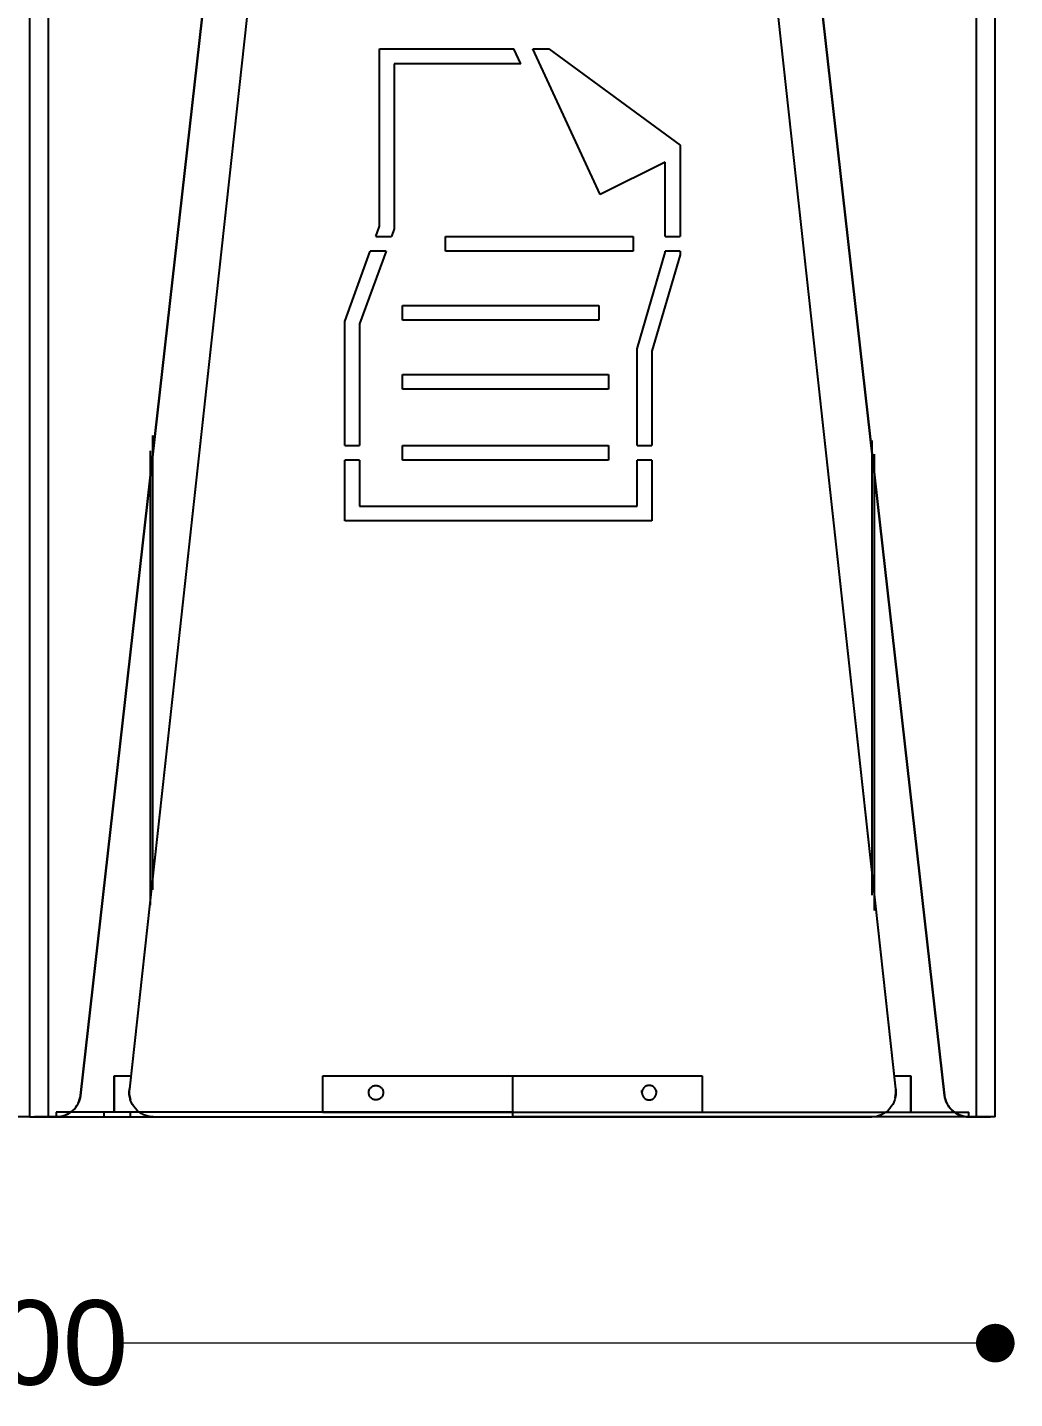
# Model space of a CAD drawing. Header units: millimetres. Extents: x 10366 to 23682, y 24552 to 29690.
# Drawn here: x 12750 to 13159, y 27474 to 28042 of the extents above; entities that cross this region are included whole.
import ezdxf

# ---------------------------------------------------------------- set-up
doc = ezdxf.new("R2010")
doc.units = ezdxf.units.MM
doc.header["$LTSCALE"] = 3
doc.layers.add('DomyÅ›lny', color=7, linetype='Continuous')
doc.styles.get("Standard").update_dxf_attribs({"font": 'arial.ttf'})
doc.dimstyles.new('MATEUSZ', dxfattribs={"dimtxt": 35, "dimasz": 16, "dimexe": 0.18, "dimexo": 0.0625, "dimgap": 0.09, "dimtad": 0, "dimdec": 0, "dimdsep": 46, "dimtxsty": 'Standard', "dimblk": 'DOT', "dimcen": 0.09, "dimse1": 1, "dimse2": 1, "dimadec": 0, "dimazin": 0, "dimtfac": 1, "dimtdec": 0, "dimtofl": 0, "dimtmove": 0, "dimatfit": 3, "dimfxl": 1, "dimtolj": 1, "dimtzin": 0, "dimlwd": 9, "dimlwe": 9, "dimarcsym": 0})

# ---------------------------------------------------------------- blocks, each defined once
blk = doc.blocks.new('_Dot')
at = {"color": 0, "linetype": 'ByBlock', "lineweight": -2}
blk.add_line((-0.5, 0), (-1, 0), dxfattribs=at)
at = {"color": 0, "linetype": 'ByBlock', "const_width": 0.5}
blk.add_lwpolyline([(-0.25, 0, 1), (0.25, 0, 1)], format="xyb", close=True, dxfattribs=at)
blk = doc.blocks.new('*D28')
at = {"color": 0, "lineweight": 9, "transparency": 16777216}
for p, q in [((12366.88, 27496.75), (12712.16, 27496.75)), ((13134.88, 27496.75), (12789.6, 27496.75))]:
    blk.add_line(p, q, dxfattribs=at)
at = {"layer": 'Defpoints', "color": 0, "transparency": 16777216}
for p in [(12350.88, 27590.42), (13150.88, 27590.42), (13150.88, 27496.75)]:
    blk.add_point(p, dxfattribs=at)
at = {"color": 0, "lineweight": 9, "transparency": 16777216, "xscale": 16, "yscale": 16, "zscale": 16, "rotation": 180}
blk.add_blockref('_Dot', (12350.88, 27496.75), dxfattribs=at)
at = {"color": 0, "lineweight": 9, "transparency": 16777216, "xscale": 16, "yscale": 16, "zscale": 16}
blk.add_blockref('_Dot', (13150.88, 27496.75), dxfattribs=at)
at = {"color": 0, "transparency": 16777216, "insert": (12750.88, 27496.75), "char_height": 35, "attachment_point": 5}
blk.add_mtext('\\A1;800', dxfattribs=at)

msp = doc.modelspace()

# ---------------------------------------------------------------- linework, layer by layer
at = {"layer": 'DomyÅ›lny'}
for p, q in [((13150.88, 27590.42), (13150.88, 28364.19)), ((12750.88, 27590.42), (12750.88, 28300.53)), ((12750.88, 27590.42), (12750.88, 28300.53)), ((12758.64, 27590.42), (12758.64, 28299.21)), ((13143.12, 27590.42), (13143.12, 28299.21)), ((13150.88, 27590.42), (13150.88, 28300.53)), ((12864.35, 28261.28), (12792.12, 27602.01)), ((12864.35, 28261.15), (12792.12, 27601.87)), ((13109.64, 27602.01), (13037.41, 28261.28)), ((13109.64, 27601.87), (13037.41, 28261.15)), ((12771.88, 27599.3), (12844.59, 28243.84)), ((12844.55, 28243.5), (12771.88, 27599.3)), ((13129.88, 27599.3), (13057.16, 28243.84)), ((13057.2, 28243.5), (13129.88, 27599.3)), ((12895.7, 27959.21), (12895.7, 28032.63)), ((12895.7, 27959.21), (12895.7, 28032.63)), ((12895.7, 28032.63), (12951.44, 28032.63)), ((12895.7, 28032.63), (12951.44, 28032.63)), ((12954.36, 28026.5), (12951.44, 28032.63)), ((12954.36, 28026.5), (12951.44, 28032.63)), ((12987.17, 27972.31), (12959.33, 28032.63)), ((12959.33, 28032.63), (12965.88, 28032.63)), ((12959.33, 28032.63), (12965.88, 28032.63)), ((12987.17, 27972.31), (12959.33, 28032.63)), ((12965.88, 28032.63), (13020.28, 27992.73)), ((12965.88, 28032.63), (13020.28, 27992.73)), ((12954.36, 28026.5), (12901.82, 28026.5)), ((12954.36, 28026.5), (12901.82, 28026.5)), ((12901.82, 28026.5), (12901.82, 27958.14)), ((12901.82, 28026.5), (12901.82, 27958.14)), ((13020.28, 27992.73), (13020.28, 27955.02)), ((13020.28, 27992.73), (13020.28, 27955.02)), ((13014.15, 27985.8), (12987.17, 27972.31)), ((13014.15, 27985.8), (12987.17, 27972.31)), ((13014.15, 27955.02), (13014.15, 27985.8)), ((13014.15, 27955.02), (13014.15, 27985.8)), ((12894.17, 27955.02), (12895.7, 27959.21)), ((12894.17, 27955.02), (12895.7, 27959.21)), ((12901.82, 27958.14), (12900.69, 27955.02)), ((12901.82, 27958.14), (12900.69, 27955.02)), ((12894.17, 27955.02), (12900.69, 27955.02)), ((12894.17, 27955.02), (12900.69, 27955.02)), ((12923.09, 27948.89), (12923.09, 27955.02)), ((12923.09, 27955.02), (13000.88, 27955.02)), ((12923.09, 27948.89), (12923.09, 27955.02)), ((12923.09, 27955.02), (13000.88, 27955.02)), ((13000.88, 27955.02), (13000.88, 27948.89)), ((13000.88, 27955.02), (13000.88, 27948.89)), ((13014.15, 27955.02), (13020.28, 27955.02)), ((13014.15, 27955.02), (13020.28, 27955.02)), ((12881.4, 27919.82), (12891.95, 27948.89)), ((12881.4, 27919.82), (12891.95, 27948.89)), ((12898.47, 27948.89), (12887.53, 27918.74)), ((12898.47, 27948.89), (12887.53, 27918.74)), ((12898.47, 27948.89), (12891.95, 27948.89)), ((12898.47, 27948.89), (12891.95, 27948.89)), ((13000.88, 27948.89), (12923.09, 27948.89)), ((13000.88, 27948.89), (12923.09, 27948.89)), ((13002.45, 27908.42), (13014.15, 27948.31)), ((13002.45, 27908.42), (13014.15, 27948.31)), ((13020.28, 27947.43), (13008.57, 27907.54)), ((13020.28, 27947.43), (13008.57, 27907.54)), ((13014.15, 27948.31), (13014.15, 27948.89)), ((13020.28, 27948.89), (13014.15, 27948.89)), ((13014.15, 27948.31), (13014.15, 27948.89)), ((13020.28, 27948.89), (13014.15, 27948.89)), ((13020.28, 27948.89), (13020.28, 27947.43)), ((13020.28, 27948.89), (13020.28, 27947.43)), ((12905.28, 27926.43), (12986.58, 27926.43)), ((12905.28, 27920.3), (12905.28, 27926.43)), ((12905.28, 27920.3), (12905.28, 27926.43)), ((12905.28, 27926.43), (12986.58, 27926.43)), ((12986.58, 27926.43), (12986.58, 27920.3)), ((12986.58, 27926.43), (12986.58, 27920.3)), ((12881.4, 27868.48), (12881.4, 27919.82)), ((12881.4, 27868.48), (12881.4, 27919.82)), ((12887.53, 27918.74), (12887.53, 27868.48)), ((12887.53, 27918.74), (12887.53, 27868.48)), ((12986.58, 27920.3), (12905.28, 27920.3)), ((12986.58, 27920.3), (12905.28, 27920.3)), ((13002.45, 27868.48), (13002.45, 27908.42)), ((13002.45, 27868.48), (13002.45, 27908.42)), ((13008.57, 27907.54), (13008.57, 27868.48)), ((13008.57, 27907.54), (13008.57, 27868.48)), ((12905.28, 27897.83), (12990.67, 27897.83)), ((12905.28, 27891.71), (12905.28, 27897.83)), ((12905.28, 27891.71), (12905.28, 27897.83)), ((12905.28, 27897.83), (12990.67, 27897.83)), ((12990.67, 27897.83), (12990.67, 27891.71)), ((12990.67, 27897.83), (12990.67, 27891.71)), ((12990.67, 27891.71), (12905.28, 27891.71)), ((12990.67, 27891.71), (12905.28, 27891.71)), ((12801.88, 27684.4), (12801.88, 27872.62)), ((12800.88, 27678.05), (12800.88, 27866.27)), ((12881.4, 27868.48), (12887.53, 27868.48)), ((12881.4, 27868.48), (12887.53, 27868.48)), ((12905.28, 27868.48), (12990.67, 27868.48)), ((12905.28, 27862.35), (12905.28, 27868.48)), ((12905.28, 27862.35), (12905.28, 27868.48)), ((12905.28, 27868.48), (12990.67, 27868.48)), ((12990.67, 27868.48), (12990.67, 27862.35)), ((12990.67, 27868.48), (12990.67, 27862.35)), ((13002.45, 27868.48), (13008.57, 27868.48)), ((13002.45, 27868.48), (13008.57, 27868.48)), ((13099.88, 27682.28), (13099.88, 27870.5)), ((12881.4, 27837.2), (12881.4, 27862.35)), ((12887.53, 27862.35), (12881.4, 27862.35)), ((12881.4, 27837.2), (12881.4, 27862.35)), ((12887.53, 27862.35), (12881.4, 27862.35)), ((12887.53, 27862.35), (12887.53, 27843.33)), ((12887.53, 27862.35), (12887.53, 27843.33)), ((12990.67, 27862.35), (12905.28, 27862.35)), ((12990.67, 27862.35), (12905.28, 27862.35)), ((13002.45, 27843.33), (13002.45, 27862.35)), ((13008.57, 27862.35), (13002.45, 27862.35)), ((13008.57, 27862.35), (13002.45, 27862.35)), ((13002.45, 27843.33), (13002.45, 27862.35)), ((13008.57, 27862.35), (13008.57, 27837.2)), ((13008.57, 27862.35), (13008.57, 27837.2)), ((13100.88, 27675.94), (13100.88, 27864.86)), ((12887.53, 27843.33), (13002.45, 27843.33)), ((12887.53, 27843.33), (13002.45, 27843.33)), ((13008.57, 27837.2), (12881.4, 27837.2)), ((13008.57, 27837.2), (12881.4, 27837.2)), ((12785.88, 27607.42), (12792.72, 27607.42)), ((12785.88, 27607.42), (12785.88, 27592.42)), ((12785.88, 27592.42), (12785.88, 27607.42)), ((12785.88, 27607.42), (12792.72, 27607.42)), ((12872.26, 27607.39), (12950.88, 27607.39)), ((12872.26, 27592.42), (12872.26, 27607.39)), ((12950.88, 27607.39), (12950.88, 27592.42)), ((12950.88, 27607.39), (13029.5, 27607.39)), ((12950.88, 27607.39), (12950.88, 27592.42)), ((13029.5, 27607.39), (13029.5, 27592.42)), ((13109.03, 27607.42), (13115.88, 27607.42)), ((13109.03, 27607.42), (13115.88, 27607.42)), ((13115.88, 27607.42), (13115.88, 27592.42)), ((13115.88, 27592.42), (13115.88, 27607.42)), ((12792.12, 27601.87), (12792.12, 27602.01)), ((12891.3, 27600.46), (12891.3, 27601.34)), ((13004.46, 27600.46), (13004.46, 27601.34)), ((13010.46, 27600.46), (13010.46, 27601.34)), ((13109.64, 27601.87), (13109.64, 27602.01)), ((12752.88, 27590.42), (12761.85, 27590.42)), ((12761.94, 27590.42), (12758.64, 27590.42)), ((12758.64, 27590.42), (12761.94, 27590.42)), ((12950.88, 27592.42), (12761.85, 27592.42)), ((12761.85, 27592.42), (12761.85, 27590.42)), ((12761.85, 27590.42), (12950.88, 27590.42)), ((12781.51, 27592.42), (12781.51, 27590.42)), ((12792.51, 27592.42), (12792.51, 27590.42)), ((12802.05, 27590.42), (13099.7, 27590.42)), ((12872.26, 27592.42), (12950.88, 27592.42)), ((12950.88, 27592.42), (13029.5, 27592.42)), ((12950.88, 27592.42), (13139.9, 27592.42)), ((12950.88, 27592.42), (12950.88, 27590.42)), ((12950.88, 27592.42), (12950.88, 27590.42)), ((13139.9, 27590.42), (12950.88, 27590.42)), ((13143.12, 27590.42), (13139.81, 27590.42)), ((13139.81, 27590.42), (13143.12, 27590.42)), ((13139.9, 27590.42), (13139.9, 27592.42)), ((13139.9, 27590.42), (13148.88, 27590.42))]:
    msp.add_line(p, q, dxfattribs=at)
for points in [[(12761.94, 27590.42, 0), (12762.88, 27590.47, 0), (12763.81, 27590.6, 0), (12764.71, 27590.82, 0), (12765.59, 27591.11, 0), (12766.44, 27591.49, 0), (12767.24, 27591.94, 0), (12767.99, 27592.46, 0), (12768.69, 27593.04, 0), (12769.33, 27593.68, 0), (12769.91, 27594.38, 0), (12770.42, 27595.12, 0), (12770.86, 27595.9, 0), (12771.23, 27596.71, 0), (12771.52, 27597.56, 0), (12771.74, 27598.41, 0), (12771.88, 27599.3, 0)], [(12771.88, 27599.3, 0), (12771.73, 27598.38, 0), (12771.5, 27597.47, 0), (12771.18, 27596.6, 0), (12770.79, 27595.76, 0), (12770.32, 27594.96, 0), (12769.79, 27594.22, 0), (12769.18, 27593.53, 0), (12768.53, 27592.9, 0), (12767.82, 27592.33, 0), (12767.06, 27591.83, 0), (12766.27, 27591.41, 0), (12765.44, 27591.05, 0), (12764.59, 27590.78, 0), (12763.72, 27590.58, 0), (12762.85, 27590.46, 0), (12761.94, 27590.42, 0)], [(12792.12, 27602.01, 0), (12792.05, 27600.92, 0), (12792.1, 27599.82, 0), (12792.27, 27598.72, 0), (12792.55, 27597.63, 0)], [(12802.05, 27590.42, 0), (12801.02, 27590.48, 0), (12799.99, 27590.64, 0), (12798.96, 27590.93, 0), (12797.97, 27591.32, 0), (12797.02, 27591.82, 0), (12796.13, 27592.42, 0), (12795.32, 27593.1, 0), (12794.6, 27593.86, 0), (12793.95, 27594.69, 0), (12793.38, 27595.59, 0), (12792.9, 27596.57, 0), (12792.52, 27597.59, 0), (12792.25, 27598.66, 0), (12792.1, 27599.74, 0), (12792.05, 27600.81, 0), (12792.12, 27601.87, 0)], [(13109.64, 27601.87, 0), (13109.7, 27600.81, 0), (13109.66, 27599.74, 0), (13109.5, 27598.66, 0), (13109.23, 27597.59, 0), (13108.86, 27596.57, 0), (13108.38, 27595.59, 0), (13107.81, 27594.69, 0), (13107.16, 27593.86, 0), (13106.44, 27593.1, 0), (13105.62, 27592.42, 0), (13104.74, 27591.82, 0), (13103.79, 27591.32, 0), (13102.79, 27590.93, 0), (13101.77, 27590.64, 0), (13100.73, 27590.48, 0), (13099.7, 27590.42, 0)], [(13109.4, 27598.35, 0), (13109.59, 27599.27, 0), (13109.68, 27600.19, 0), (13109.64, 27602.01, 0)], [(13129.88, 27599.3, 0), (13130.03, 27598.38, 0), (13130.26, 27597.47, 0), (13130.58, 27596.6, 0), (13130.97, 27595.76, 0), (13131.44, 27594.96, 0), (13131.97, 27594.22, 0), (13132.57, 27593.53, 0), (13133.23, 27592.9, 0), (13133.94, 27592.33, 0), (13134.7, 27591.83, 0), (13135.49, 27591.41, 0), (13136.32, 27591.05, 0), (13137.16, 27590.78, 0), (13138.04, 27590.58, 0), (13138.91, 27590.46, 0), (13139.81, 27590.42, 0)], [(13139.81, 27590.42, 0), (13138.88, 27590.47, 0), (13137.95, 27590.6, 0), (13137.04, 27590.82, 0), (13136.17, 27591.11, 0), (13135.32, 27591.49, 0), (13134.52, 27591.94, 0), (13133.77, 27592.46, 0), (13133.07, 27593.04, 0), (13132.42, 27593.68, 0), (13131.84, 27594.38, 0), (13131.34, 27595.12, 0), (13130.89, 27595.9, 0), (13130.53, 27596.71, 0), (13130.23, 27597.56, 0), (13130.02, 27598.41, 0), (13129.88, 27599.3, 0)], [(12750.88, 27590.42, 0), (12750.88, 27590.42, 0), (12750.88, 27590.42, 0), (12750.88, 27590.42, 0), (12750.88, 27590.42, 0), (12750.88, 27590.42, 0), (12750.88, 27590.42, 0), (12750.88, 27590.42, 0), (12750.88, 27590.42, 0), (12750.88, 27590.42, 0), (12750.87, 27590.42, 0), (12750.86, 27590.42, 0), (12750.73, 27590.42, 0), (12750.08, 27590.42, 0), (12743.12, 27590.42, 0)], [(12750.88, 27590.42, 0), (12750.88, 27590.42, 0), (12750.88, 27590.42, 0), (12750.88, 27590.42, 0), (12750.88, 27590.42, 0), (12750.88, 27590.42, 0), (12750.88, 27590.42, 0), (12750.88, 27590.42, 0), (12750.88, 27590.42, 0), (12750.88, 27590.42, 0), (12750.88, 27590.42, 0), (12750.89, 27590.42, 0), (12751.02, 27590.42, 0), (12751.67, 27590.42, 0), (12758.64, 27590.42, 0)], [(12758.64, 27590.42, 0), (12752.88, 27590.42, 0)], [(12799.8, 27590.82, 0), (12800.93, 27590.62, 0), (12802.05, 27590.56, 0)], [(13150.88, 27590.42, 0), (13150.88, 27590.42, 0), (13150.88, 27590.42, 0), (13150.88, 27590.42, 0), (13150.88, 27590.42, 0), (13150.88, 27590.42, 0), (13150.88, 27590.42, 0), (13150.88, 27590.42, 0), (13150.88, 27590.42, 0), (13150.88, 27590.42, 0), (13150.87, 27590.42, 0), (13150.86, 27590.42, 0), (13150.73, 27590.42, 0), (13150.08, 27590.42, 0), (13143.12, 27590.42, 0)], [(13143.12, 27590.42, 0), (13148.88, 27590.42, 0)]]:
    msp.add_polyline3d(points, dxfattribs=at)
for points in [[(12891.3, 27600.46, 0), (12891.31, 27600.73, 0), (12891.35, 27601.01, 0), (12891.41, 27601.29, 0), (12891.51, 27601.56, 0), (12891.63, 27601.84, 0), (12891.79, 27602.1, 0), (12891.97, 27602.35, 0), (12892.18, 27602.58, 0), (12892.41, 27602.79, 0), (12892.66, 27602.97, 0), (12892.92, 27603.12, 0), (12893.19, 27603.25, 0), (12893.47, 27603.34, 0), (12893.75, 27603.41, 0), (12894.03, 27603.44, 0), (12894.3, 27603.46, 0), (12894.57, 27603.44, 0), (12894.84, 27603.41, 0), (12895.12, 27603.34, 0), (12895.4, 27603.25, 0), (12895.68, 27603.12, 0), (12895.94, 27602.97, 0), (12896.19, 27602.79, 0), (12896.42, 27602.58, 0), (12896.63, 27602.35, 0), (12896.81, 27602.1, 0), (12896.96, 27601.84, 0), (12897.09, 27601.56, 0), (12897.18, 27601.29, 0), (12897.25, 27601.01, 0), (12897.29, 27600.73, 0), (12897.3, 27600.46, 0), (12897.29, 27600.19, 0), (12897.25, 27599.92, 0), (12897.18, 27599.64, 0), (12897.09, 27599.36, 0), (12896.96, 27599.09, 0), (12896.81, 27598.82, 0), (12896.63, 27598.57, 0), (12896.42, 27598.34, 0), (12896.19, 27598.14, 0), (12895.94, 27597.96, 0), (12895.68, 27597.8, 0), (12895.4, 27597.68, 0), (12895.12, 27597.58, 0), (12894.84, 27597.52, 0), (12894.57, 27597.48, 0), (12894.3, 27597.47, 0), (12894.03, 27597.48, 0), (12893.75, 27597.52, 0), (12893.47, 27597.58, 0), (12893.19, 27597.68, 0), (12892.92, 27597.8, 0), (12892.66, 27597.96, 0), (12892.41, 27598.14, 0), (12892.18, 27598.34, 0), (12891.97, 27598.57, 0), (12891.79, 27598.82, 0), (12891.63, 27599.09, 0), (12891.51, 27599.36, 0), (12891.41, 27599.64, 0), (12891.35, 27599.92, 0), (12891.31, 27600.19, 0)], [(13010.46, 27600.46, 0), (13010.45, 27600.73, 0), (13010.41, 27601.01, 0), (13010.34, 27601.29, 0), (13010.25, 27601.56, 0), (13010.12, 27601.84, 0), (13009.97, 27602.1, 0), (13009.79, 27602.35, 0), (13009.58, 27602.58, 0), (13009.35, 27602.79, 0), (13009.1, 27602.97, 0), (13008.84, 27603.12, 0), (13008.56, 27603.25, 0), (13008.28, 27603.34, 0), (13008.01, 27603.41, 0), (13007.73, 27603.44, 0), (13007.46, 27603.46, 0), (13007.19, 27603.44, 0), (13006.91, 27603.41, 0), (13006.63, 27603.34, 0), (13006.36, 27603.25, 0), (13006.08, 27603.12, 0), (13005.82, 27602.97, 0), (13005.57, 27602.79, 0), (13005.34, 27602.58, 0), (13005.13, 27602.35, 0), (13004.95, 27602.1, 0), (13004.79, 27601.84, 0), (13004.67, 27601.56, 0), (13004.58, 27601.29, 0), (13004.51, 27601.01, 0), (13004.47, 27600.73, 0), (13004.46, 27600.46, 0), (13004.47, 27600.19, 0), (13004.51, 27599.92, 0), (13004.58, 27599.64, 0), (13004.67, 27599.36, 0), (13004.79, 27599.09, 0), (13004.95, 27598.82, 0), (13005.13, 27598.57, 0), (13005.34, 27598.34, 0), (13005.57, 27598.14, 0), (13005.82, 27597.96, 0), (13006.08, 27597.8, 0), (13006.36, 27597.68, 0), (13006.63, 27597.58, 0), (13006.91, 27597.52, 0), (13007.19, 27597.48, 0), (13007.46, 27597.47, 0), (13007.73, 27597.48, 0), (13008.01, 27597.52, 0), (13008.28, 27597.58, 0), (13008.56, 27597.68, 0), (13008.84, 27597.8, 0), (13009.1, 27597.96, 0), (13009.35, 27598.14, 0), (13009.58, 27598.34, 0), (13009.79, 27598.57, 0), (13009.97, 27598.82, 0), (13010.12, 27599.09, 0), (13010.25, 27599.36, 0), (13010.34, 27599.64, 0), (13010.41, 27599.92, 0), (13010.45, 27600.19, 0)]]:
    msp.add_polyline3d(points, close=True, dxfattribs=at)

# ---------------------------------------------------------------- dimensions: what is measured, and where the dimension line sits
dim = msp.add_linear_dim(base=(13150.88, 27496.75), p1=(12350.88, 27590.42), p2=(13150.88, 27590.42), dimstyle='MATEUSZ')
dim.commit()
dim.dimension.update_dxf_attribs({"geometry": '*D28', "text_midpoint": (12750.88, 27496.75)})

doc.saveas('drawing.dxf')
